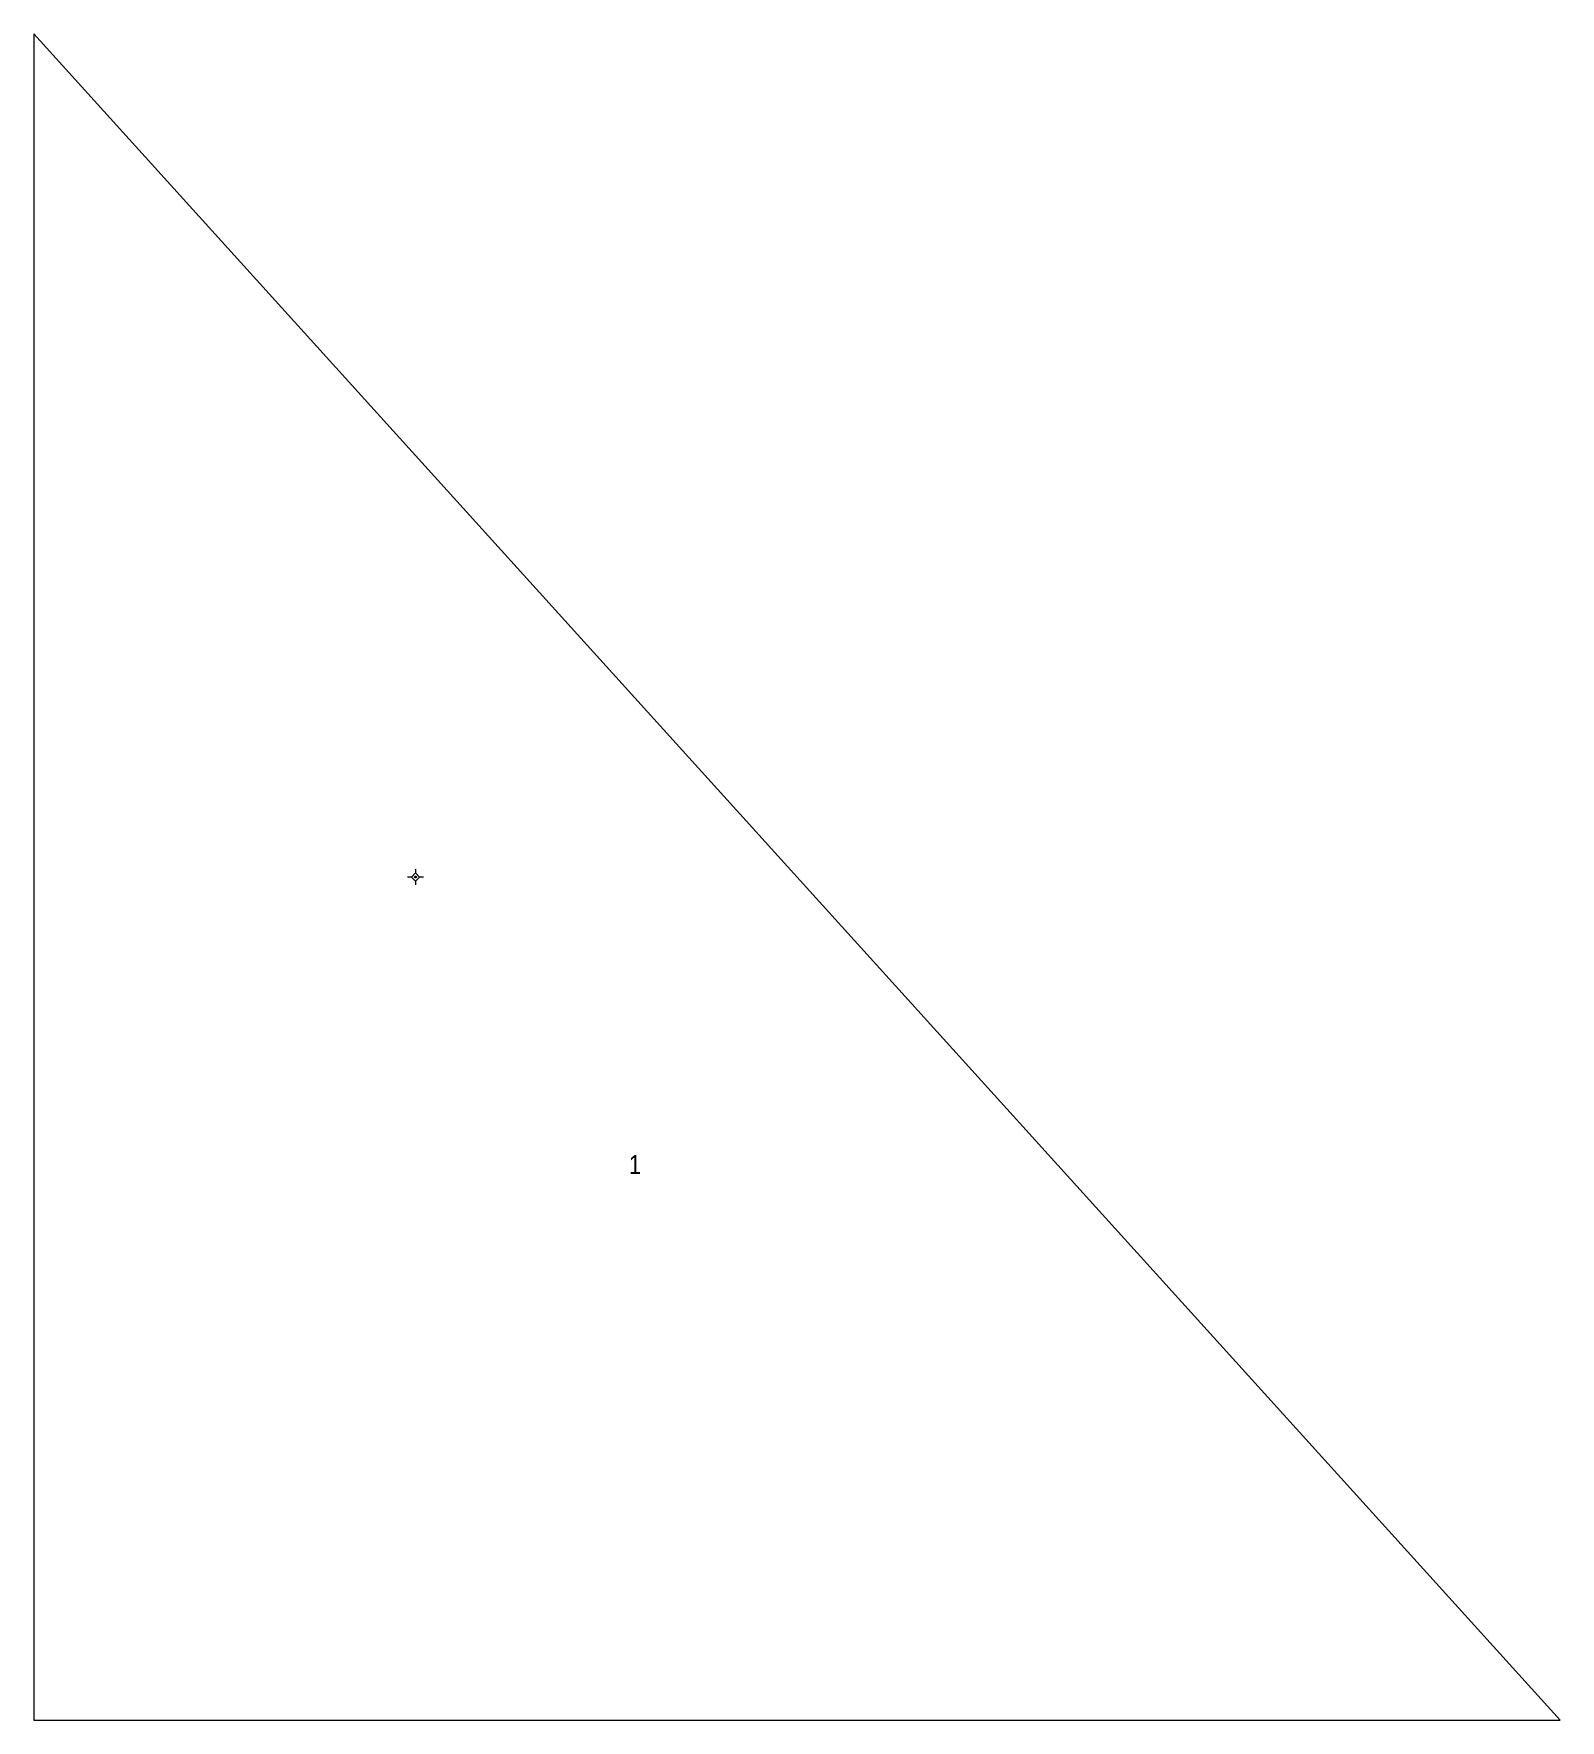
# Model space of a CAD drawing. Header units: metres. Extents: x 367000 to 367240, y 1839000 to 1839265.
import ezdxf

# ---------------------------------------------------------------- set-up
doc = ezdxf.new("R2010")
doc.units = ezdxf.units.M
doc.header["$LTSCALE"] = 1.2
doc.layers.add('10', color=7, linetype='Continuous', lineweight=13)
doc.layers.add('11', color=7, linetype='Continuous', lineweight=13)
doc.layers.add('15', color=7, linetype='Continuous')

msp = doc.modelspace()

# ---------------------------------------------------------------- hatches: boundary and pattern name
at = {"layer": '11'}
msp.add_hatch(color=256, dxfattribs=at).paths.add_polyline_path([(367060.05, 1839132.38, 1), (367059.75, 1839132.38, 1)])

# ---------------------------------------------------------------- linework, layer by layer
at = {"layer": '10'}
msp.add_lwpolyline([(367239.59, 1839000), (367000, 1839264.76), (367000, 1839000)], close=True, dxfattribs=at)
at = {"layer": '11'}
for p, q in [((367059.27, 1839132.38), (367058.65, 1839132.38)), ((367059.9, 1839133.63), (367059.9, 1839133.01)), ((367059.9, 1839131.75), (367059.9, 1839131.13)), ((367061.15, 1839132.38), (367060.53, 1839132.38))]:
    msp.add_line(p, q, dxfattribs=at)
msp.add_lwpolyline([(367059.9, 1839133.01), (367059.27, 1839132.38), (367059.9, 1839131.75), (367060.53, 1839132.38)], close=True, dxfattribs=at)
msp.add_circle((367059.9, 1839132.38), 0.15, dxfattribs=at)

# ---------------------------------------------------------------- texts
at = {"layer": '15', "width": 0.85}
msp.add_text('1', height=3, dxfattribs=at).set_placement((367093.42, 1839085.74))

doc.saveas('drawing.dxf')
